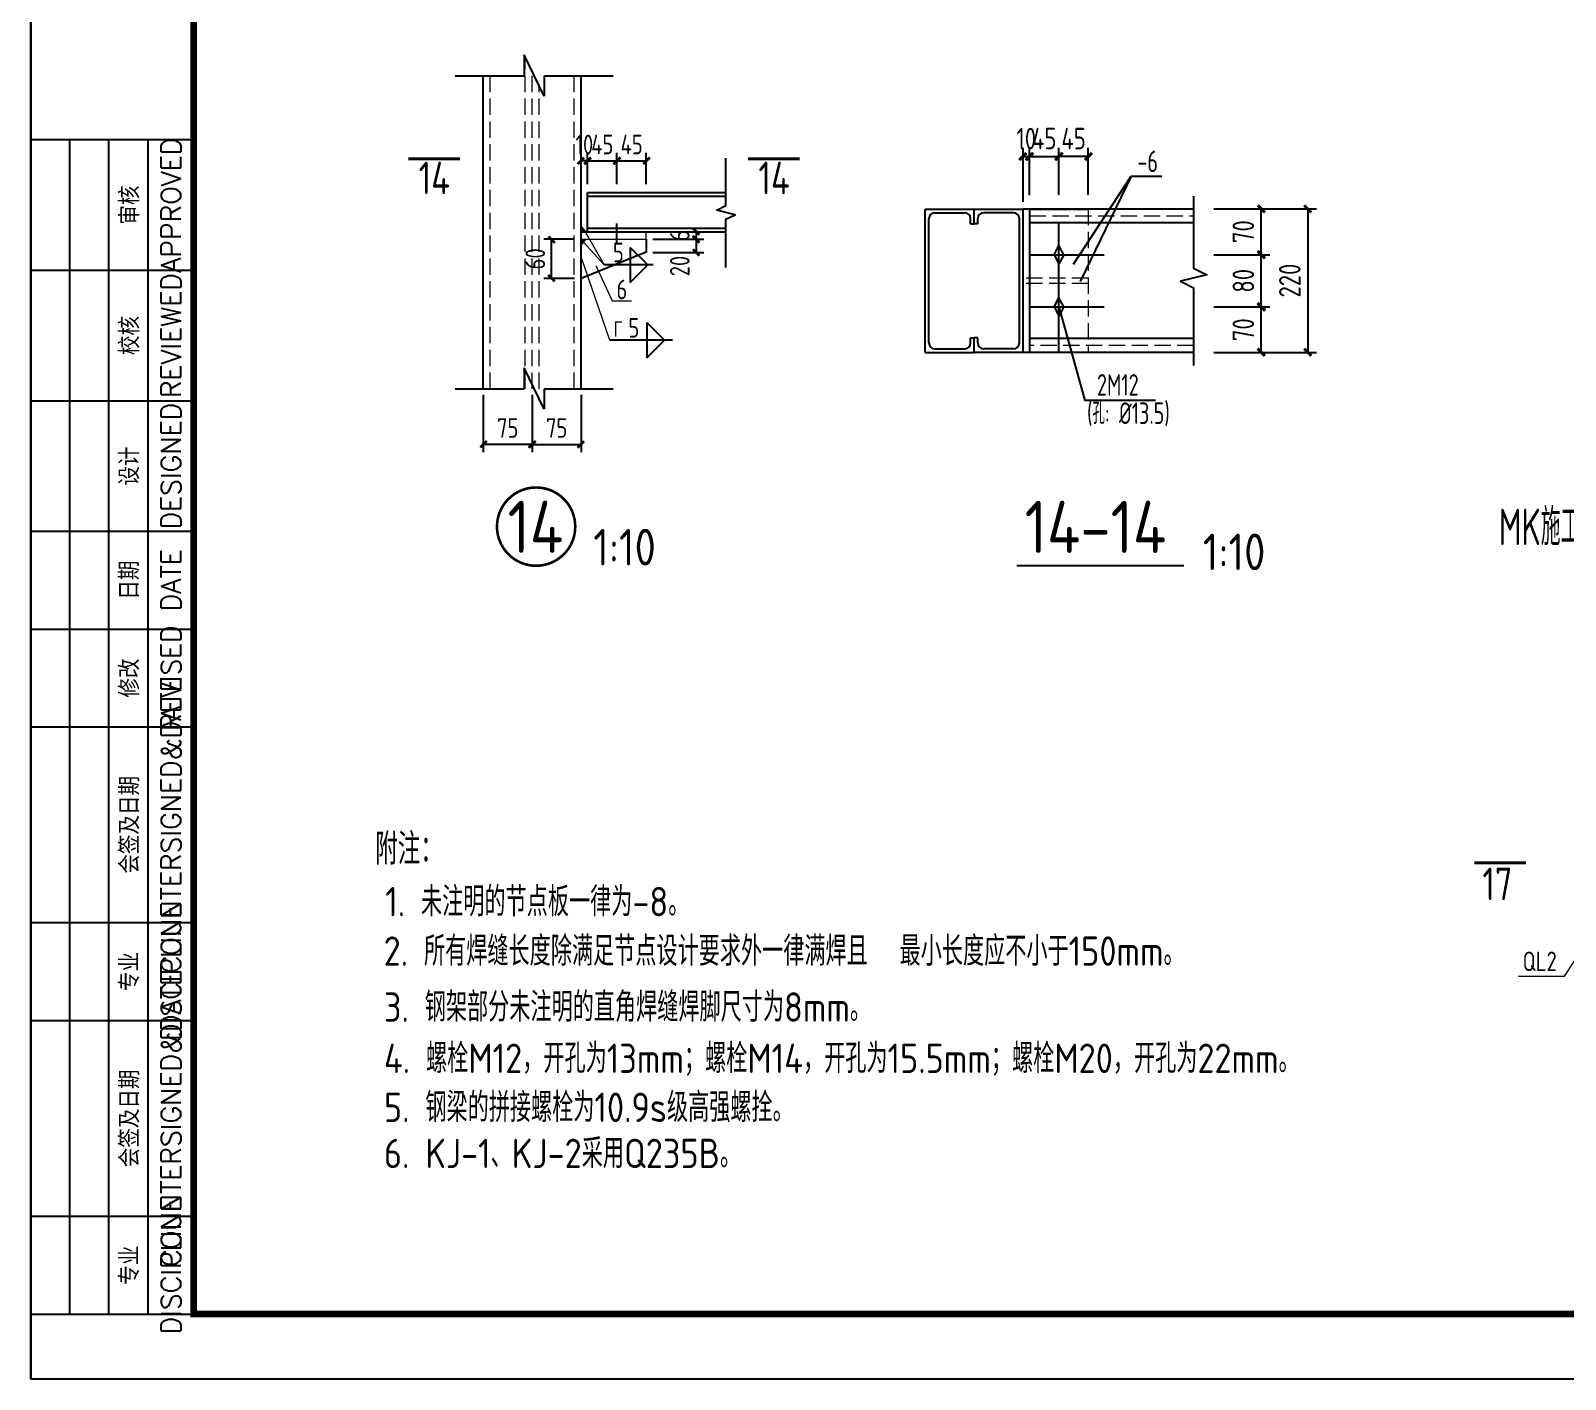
# Model space of a CAD drawing. Header units: millimetres. Extents: x 866561 to 877878, y 40199 to 44891.
# Drawn here: x 875070.3 to 875305.5, y 40208.1 to 40414.9 of the extents above; entities that cross this region are included whole.
import ezdxf
from ezdxf.enums import TextEntityAlignment as Align

# ---------------------------------------------------------------- set-up
doc = ezdxf.new("R2010")
doc.units = ezdxf.units.MM
doc.header["$LTSCALE"] = 1000
doc.header["$MEASUREMENT"] = 0
doc.linetypes.add('DASH', pattern=[0.35, 0.25, -0.1])
doc.linetypes.add('DOTE', pattern=[2.42, 2, -0.2, 0.02, -0.2])
for name, color, linetype, lineweight in [('1', 4, 'Continuous', 70), ('D3', 62, 'Continuous', 9), ('LZ', 64, 'Continuous', 9), ('数字', 3, 'Continuous', 9)]:
    doc.layers.add(name, color=color, linetype=linetype, lineweight=lineweight)
for name, color, linetype in [('AXIS', 3, 'Continuous'), ('CON', 3, 'Continuous'), ('D1', 112, 'Continuous'), ('D2', 6, 'Continuous'), ('DIM', 7, 'Continuous'), ('DOTE', 1, 'DOTE'), ('M_Thin', 7, 'Continuous'), ('PUB_DIM', 3, 'Continuous'), ('文字', 7, 'Continuous'), ('标注', 7, 'Continuous'), ('桩', 6, 'Continuous')]:
    doc.layers.add(name, color=color, linetype=linetype)
doc.styles.add('ECEC_TK', font='txt_l.shx', dxfattribs={"bigfont": 'hztxt_l.shx'})
doc.styles.add('GBHZ', font='gbenor.shx', dxfattribs={"width": 0.9, "bigfont": 'gbcbig.shx'})
doc.dimstyles.new('Y10', dxfattribs={"dimscale": 0, "dimtxt": 3, "dimasz": 0.01, "dimexe": 1.2, "dimexo": 1, "dimgap": 1, "dimtad": 1, "dimdec": 0, "dimlfac": 10, "dimzin": 0, "dimdsep": 46, "dimtxsty": 'GBHZ', "dimblk1": 'DX', "dimblk2": 'DX', "dimsah": 1, "dimcen": 0.09, "dimdle": 1, "dimadec": 0, "dimazin": 0, "dimtfac": 1, "dimtdec": 0, "dimtix": 1, "dimtmove": 2, "dimatfit": 3, "dimldrblk": 'DX', "dimfxl": 0, "dimtolj": 1, "dimtzin": 0, "dimarcsym": 0})
doc.dimstyles.new('Y10(110)', dxfattribs={"dimscale": 1.1, "dimtxt": 3, "dimasz": 0.01, "dimexe": 1.2, "dimexo": 1, "dimgap": 1, "dimtad": 1, "dimdec": 0, "dimlfac": 10, "dimzin": 0, "dimdsep": 46, "dimtxsty": 'GBHZ', "dimblk1": 'DX', "dimblk2": 'DX', "dimsah": 1, "dimcen": 0.09, "dimdle": 1, "dimadec": 0, "dimazin": 0, "dimtfac": 1, "dimtdec": 0, "dimtix": 1, "dimtmove": 2, "dimatfit": 3, "dimldrblk": 'DX', "dimfxl": 0, "dimtolj": 1, "dimtzin": 0, "dimarcsym": 0})

# ---------------------------------------------------------------- blocks, each defined once
blk = doc.blocks.new('DX')
at = {"color": 0, "linetype": 'ByBlock', "const_width": 40}
blk.add_lwpolyline([(-54, -51), (46, 49)], dxfattribs=at)
blk = doc.blocks.new('*D983')
at = {"layer": 'Defpoints', "color": 0, "linetype": 'ByBlock', "transparency": 16777216}
for p in [(875250.56, 40387.58), (875250.56, 40365.53), (875266.06, 40365.53)]:
    blk.add_point(p, dxfattribs=at)
at = {"layer": 'DIM', "color": 0, "linetype": 'ByBlock', "lineweight": -2, "transparency": 16777216}
for p, q in [((875251.66, 40387.58), (875267.38, 40387.58)), ((875266.06, 40387.57), (875266.06, 40365.55)), ((875251.66, 40365.53), (875267.38, 40365.53))]:
    blk.add_line(p, q, dxfattribs=at)
at = {"layer": 'DIM', "color": 0, "linetype": 'ByBlock', "lineweight": -2, "transparency": 16777216, "xscale": 0.011, "yscale": 0.011, "zscale": 0.011}
for p, rotation in [((875266.06, 40387.58), 90), ((875266.06, 40365.53), 270)]:
    blk.add_blockref('DX', p, dxfattribs=dict(at, rotation=rotation))
at = {"layer": 'DIM', "color": 0, "linetype": 'ByBlock', "transparency": 16777216, "insert": (875263.31, 40376.56), "char_height": 3.3, "attachment_point": 5, "rotation": 90, "style": 'GBHZ'}
blk.add_mtext('\\A1;220', dxfattribs=at)
blk = doc.blocks.new('*D984')
at = {"layer": 'Defpoints', "color": 0, "linetype": 'ByBlock', "transparency": 16777216}
for p in [(875227.91, 40395.58), (875227.91, 40388.63), (875232.41, 40388.63)]:
    blk.add_point(p, dxfattribs=at)
at = {"layer": 'DIM', "color": 0, "linetype": 'ByBlock', "lineweight": -2, "transparency": 16777216}
for p, q in [((875227.91, 40389.73), (875227.91, 40396.9)), ((875232.41, 40389.73), (875232.41, 40396.9)), ((875227.9, 40395.58), (875227.89, 40395.58)), ((875232.41, 40395.58), (875227.91, 40395.58)), ((875232.42, 40395.58), (875232.43, 40395.58))]:
    blk.add_line(p, q, dxfattribs=at)
at = {"layer": 'DIM', "color": 0, "linetype": 'ByBlock', "lineweight": -2, "transparency": 16777216, "xscale": 0.011, "yscale": 0.011, "zscale": 0.011, "rotation": 180}
blk.add_blockref('DX', (875232.41, 40395.58), dxfattribs=at)
at = {"layer": 'DIM', "color": 0, "linetype": 'ByBlock', "lineweight": -2, "transparency": 16777216, "xscale": 0.011, "yscale": 0.011, "zscale": 0.011}
blk.add_blockref('DX', (875227.91, 40395.58), dxfattribs=at)
at = {"layer": 'DIM', "color": 0, "linetype": 'ByBlock', "transparency": 16777216, "insert": (875230.16, 40398.33), "char_height": 3.3, "attachment_point": 5, "style": 'GBHZ'}
blk.add_mtext('\\A1;45', dxfattribs=at)
blk = doc.blocks.new('*D985')
at = {"layer": 'Defpoints', "color": 0, "linetype": 'ByBlock', "transparency": 16777216}
for p in [(875223.41, 40395.58), (875222.41, 40387.53), (875223.41, 40388.58)]:
    blk.add_point(p, dxfattribs=at)
at = {"layer": 'DIM', "color": 0, "linetype": 'ByBlock', "lineweight": -2, "transparency": 16777216}
for p, q in [((875222.41, 40388.63), (875222.41, 40396.9)), ((875223.41, 40389.68), (875223.41, 40396.9)), ((875222.4, 40395.58), (875222.39, 40395.58)), ((875222.41, 40395.58), (875223.41, 40395.58)), ((875223.42, 40395.58), (875223.43, 40395.58))]:
    blk.add_line(p, q, dxfattribs=at)
at = {"layer": 'DIM', "color": 0, "linetype": 'ByBlock', "lineweight": -2, "transparency": 16777216, "xscale": 0.011, "yscale": 0.011, "zscale": 0.011, "rotation": 180}
blk.add_blockref('DX', (875223.41, 40395.58), dxfattribs=at)
at = {"layer": 'DIM', "color": 0, "linetype": 'ByBlock', "lineweight": -2, "transparency": 16777216, "xscale": 0.011, "yscale": 0.011, "zscale": 0.011}
blk.add_blockref('DX', (875222.41, 40395.58), dxfattribs=at)
at = {"layer": 'DIM', "color": 0, "linetype": 'ByBlock', "transparency": 16777216, "insert": (875222.91, 40398.33), "char_height": 3.3, "attachment_point": 5, "style": 'GBHZ'}
blk.add_mtext('\\A1;10', dxfattribs=at)
blk = doc.blocks.new('*D986')
at = {"layer": 'Defpoints', "color": 0, "linetype": 'ByBlock', "transparency": 16777216}
for p in [(875227.91, 40395.59), (875223.41, 40388.58), (875227.91, 40388.64)]:
    blk.add_point(p, dxfattribs=at)
at = {"layer": 'DIM', "color": 0, "linetype": 'ByBlock', "lineweight": -2, "transparency": 16777216}
for p, q in [((875223.41, 40389.68), (875223.41, 40396.91)), ((875227.91, 40389.74), (875227.91, 40396.91)), ((875223.4, 40395.59), (875223.39, 40395.59)), ((875223.41, 40395.59), (875227.91, 40395.59)), ((875227.92, 40395.59), (875227.93, 40395.59))]:
    blk.add_line(p, q, dxfattribs=at)
at = {"layer": 'DIM', "color": 0, "linetype": 'ByBlock', "lineweight": -2, "transparency": 16777216, "xscale": 0.011, "yscale": 0.011, "zscale": 0.011}
blk.add_blockref('DX', (875223.41, 40395.59), dxfattribs=at)
at = {"layer": 'DIM', "color": 0, "linetype": 'ByBlock', "lineweight": -2, "transparency": 16777216, "xscale": 0.011, "yscale": 0.011, "zscale": 0.011, "rotation": 180}
blk.add_blockref('DX', (875227.91, 40395.59), dxfattribs=at)
at = {"layer": 'DIM', "color": 0, "linetype": 'ByBlock', "transparency": 16777216, "insert": (875225.66, 40398.34), "char_height": 3.3, "attachment_point": 5, "style": 'GBHZ'}
blk.add_mtext('\\A1;45', dxfattribs=at)
blk = doc.blocks.new('*D987')
at = {"layer": 'Defpoints', "color": 0, "linetype": 'ByBlock', "transparency": 16777216}
for p in [(875250.56, 40372.53), (875258.94, 40372.53), (875250.56, 40365.53)]:
    blk.add_point(p, dxfattribs=at)
at = {"layer": 'DIM', "color": 0, "linetype": 'ByBlock', "lineweight": -2, "transparency": 16777216}
for p, q in [((875251.66, 40372.53), (875260.26, 40372.53)), ((875258.94, 40365.55), (875258.94, 40372.52)), ((875251.66, 40365.53), (875260.26, 40365.53))]:
    blk.add_line(p, q, dxfattribs=at)
at = {"layer": 'DIM', "color": 0, "linetype": 'ByBlock', "lineweight": -2, "transparency": 16777216, "xscale": 0.011, "yscale": 0.011, "zscale": 0.011}
for p, rotation in [((875258.94, 40372.53), 90), ((875258.94, 40365.53), 270)]:
    blk.add_blockref('DX', p, dxfattribs=dict(at, rotation=rotation))
at = {"layer": 'DIM', "color": 0, "linetype": 'ByBlock', "transparency": 16777216, "insert": (875256.19, 40369.03), "char_height": 3.3, "attachment_point": 5, "rotation": 90, "style": 'GBHZ'}
blk.add_mtext('\\A1;70', dxfattribs=at)
blk = doc.blocks.new('*D988')
at = {"layer": 'Defpoints', "color": 0, "linetype": 'ByBlock', "transparency": 16777216}
for p in [(875250.56, 40380.53), (875258.94, 40380.53), (875250.56, 40372.53)]:
    blk.add_point(p, dxfattribs=at)
at = {"layer": 'DIM', "color": 0, "linetype": 'ByBlock', "lineweight": -2, "transparency": 16777216}
for p, q in [((875251.66, 40380.53), (875260.26, 40380.53)), ((875258.94, 40372.54), (875258.94, 40380.52)), ((875251.66, 40372.53), (875260.26, 40372.53))]:
    blk.add_line(p, q, dxfattribs=at)
at = {"layer": 'DIM', "color": 0, "linetype": 'ByBlock', "lineweight": -2, "transparency": 16777216, "xscale": 0.011, "yscale": 0.011, "zscale": 0.011}
for p, rotation in [((875258.94, 40380.53), 90), ((875258.94, 40372.53), 270)]:
    blk.add_blockref('DX', p, dxfattribs=dict(at, rotation=rotation))
at = {"layer": 'DIM', "color": 0, "linetype": 'ByBlock', "transparency": 16777216, "insert": (875256.19, 40376.53), "char_height": 3.3, "attachment_point": 5, "rotation": 90, "style": 'GBHZ'}
blk.add_mtext('\\A1;80', dxfattribs=at)
blk = doc.blocks.new('*D989')
at = {"layer": 'Defpoints', "color": 0, "linetype": 'ByBlock', "transparency": 16777216}
for p in [(875250.56, 40387.58), (875258.94, 40387.58), (875250.56, 40380.53)]:
    blk.add_point(p, dxfattribs=at)
at = {"layer": 'DIM', "color": 0, "linetype": 'ByBlock', "lineweight": -2, "transparency": 16777216}
for p, q in [((875251.66, 40387.58), (875260.26, 40387.58)), ((875258.94, 40380.55), (875258.94, 40387.57)), ((875251.66, 40380.53), (875260.26, 40380.53))]:
    blk.add_line(p, q, dxfattribs=at)
at = {"layer": 'DIM', "color": 0, "linetype": 'ByBlock', "lineweight": -2, "transparency": 16777216, "xscale": 0.011, "yscale": 0.011, "zscale": 0.011}
for p, rotation in [((875258.94, 40387.58), 90), ((875258.94, 40380.53), 270)]:
    blk.add_blockref('DX', p, dxfattribs=dict(at, rotation=rotation))
at = {"layer": 'DIM', "color": 0, "linetype": 'ByBlock', "transparency": 16777216, "insert": (875256.19, 40384.06), "char_height": 3.3, "attachment_point": 5, "rotation": 90, "style": 'GBHZ'}
blk.add_mtext('\\A1;70', dxfattribs=at)
blk = doc.blocks.new('*D990')
at = {"layer": 'Defpoints', "color": 0, "linetype": 'ByBlock', "transparency": 16777216}
for p in [(875160.15, 40394.92), (875155.65, 40390.35), (875160.15, 40390.35)]:
    blk.add_point(p, dxfattribs=at)
at = {"layer": 'DIM', "color": 0, "linetype": 'ByBlock', "lineweight": -2, "transparency": 16777216}
for p, q in [((875155.64, 40394.92), (875155.63, 40394.92)), ((875155.65, 40391.35), (875155.65, 40396.12)), ((875155.65, 40394.92), (875160.15, 40394.92)), ((875160.15, 40391.35), (875160.15, 40396.12)), ((875160.16, 40394.92), (875160.17, 40394.92))]:
    blk.add_line(p, q, dxfattribs=at)
at = {"layer": 'DIM', "color": 0, "linetype": 'ByBlock', "lineweight": -2, "transparency": 16777216, "xscale": 0.01, "yscale": 0.01, "zscale": 0.01}
blk.add_blockref('DX', (875155.65, 40394.92), dxfattribs=at)
at = {"layer": 'DIM', "color": 0, "linetype": 'ByBlock', "lineweight": -2, "transparency": 16777216, "xscale": 0.01, "yscale": 0.01, "zscale": 0.01, "rotation": 180}
blk.add_blockref('DX', (875160.15, 40394.92), dxfattribs=at)
at = {"layer": 'DIM', "color": 0, "linetype": 'ByBlock', "transparency": 16777216, "insert": (875157.9, 40397.42), "char_height": 3, "attachment_point": 5, "style": 'GBHZ'}
blk.add_mtext('\\A1;45', dxfattribs=at)
blk = doc.blocks.new('*D991')
at = {"layer": 'Defpoints', "color": 0, "linetype": 'ByBlock', "transparency": 16777216}
for p in [(875164.65, 40394.92), (875160.15, 40390.35), (875164.65, 40390.35)]:
    blk.add_point(p, dxfattribs=at)
at = {"layer": 'DIM', "color": 0, "linetype": 'ByBlock', "lineweight": -2, "transparency": 16777216}
for p, q in [((875160.14, 40394.92), (875160.13, 40394.92)), ((875160.15, 40391.35), (875160.15, 40396.12)), ((875160.15, 40394.92), (875164.65, 40394.92)), ((875164.65, 40391.35), (875164.65, 40396.12)), ((875164.66, 40394.92), (875164.67, 40394.92))]:
    blk.add_line(p, q, dxfattribs=at)
at = {"layer": 'DIM', "color": 0, "linetype": 'ByBlock', "lineweight": -2, "transparency": 16777216, "xscale": 0.01, "yscale": 0.01, "zscale": 0.01}
blk.add_blockref('DX', (875160.15, 40394.92), dxfattribs=at)
at = {"layer": 'DIM', "color": 0, "linetype": 'ByBlock', "lineweight": -2, "transparency": 16777216, "xscale": 0.01, "yscale": 0.01, "zscale": 0.01, "rotation": 180}
blk.add_blockref('DX', (875164.65, 40394.92), dxfattribs=at)
at = {"layer": 'DIM', "color": 0, "linetype": 'ByBlock', "transparency": 16777216, "insert": (875162.4, 40397.42), "char_height": 3, "attachment_point": 5, "style": 'GBHZ'}
blk.add_mtext('\\A1;45', dxfattribs=at)
blk = doc.blocks.new('*D992')
at = {"layer": 'Defpoints', "color": 0, "linetype": 'ByBlock', "transparency": 16777216}
for p in [(875154.65, 40394.92), (875154.65, 40390.35), (875155.65, 40390.35)]:
    blk.add_point(p, dxfattribs=at)
at = {"layer": 'DIM', "color": 0, "linetype": 'ByBlock', "lineweight": -2, "transparency": 16777216}
for p, q in [((875154.64, 40394.92), (875154.63, 40394.92)), ((875154.65, 40391.35), (875154.65, 40396.12)), ((875155.65, 40394.92), (875154.65, 40394.92)), ((875155.65, 40391.35), (875155.65, 40396.12)), ((875155.66, 40394.92), (875155.67, 40394.92))]:
    blk.add_line(p, q, dxfattribs=at)
at = {"layer": 'DIM', "color": 0, "linetype": 'ByBlock', "lineweight": -2, "transparency": 16777216, "xscale": 0.01, "yscale": 0.01, "zscale": 0.01}
blk.add_blockref('DX', (875154.65, 40394.92), dxfattribs=at)
at = {"layer": 'DIM', "color": 0, "linetype": 'ByBlock', "lineweight": -2, "transparency": 16777216, "xscale": 0.01, "yscale": 0.01, "zscale": 0.01, "rotation": 180}
blk.add_blockref('DX', (875155.65, 40394.92), dxfattribs=at)
at = {"layer": 'DIM', "color": 0, "linetype": 'ByBlock', "transparency": 16777216, "insert": (875155.15, 40397.42), "char_height": 3, "attachment_point": 5, "style": 'GBHZ'}
blk.add_mtext('\\A1;10', dxfattribs=at)
blk = doc.blocks.new('*D993')
at = {"layer": 'Defpoints', "color": 0, "linetype": 'ByBlock', "transparency": 16777216}
for p in [(875164.65, 40384.05), (875164.65, 40382.89), (875172.28, 40382.89)]:
    blk.add_point(p, dxfattribs=at)
at = {"layer": 'DIM', "color": 0, "linetype": 'ByBlock', "lineweight": -2, "transparency": 16777216}
for p, q in [((875165.65, 40384.05), (875173.48, 40384.05)), ((875165.65, 40382.89), (875173.48, 40382.89)), ((875172.28, 40384.06), (875172.28, 40384.07)), ((875172.28, 40384.05), (875172.28, 40382.89)), ((875172.28, 40382.88), (875172.28, 40382.87))]:
    blk.add_line(p, q, dxfattribs=at)
at = {"layer": 'DIM', "color": 0, "linetype": 'ByBlock', "lineweight": -2, "transparency": 16777216, "xscale": 0.01, "yscale": 0.01, "zscale": 0.01}
for p, rotation in [((875172.28, 40384.05), 270), ((875172.28, 40382.89), 90)]:
    blk.add_blockref('DX', p, dxfattribs=dict(at, rotation=rotation))
at = {"layer": 'DIM', "color": 0, "linetype": 'ByBlock', "transparency": 16777216, "insert": (875169.78, 40383.47), "char_height": 3, "attachment_point": 5, "rotation": 90, "style": 'GBHZ'}
blk.add_mtext('\\A1;6', dxfattribs=at)
blk = doc.blocks.new('*D994')
at = {"layer": 'Defpoints', "color": 0, "linetype": 'ByBlock', "transparency": 16777216}
for p in [(875164.65, 40382.89), (875164.65, 40380.89), (875172.28, 40380.89)]:
    blk.add_point(p, dxfattribs=at)
at = {"layer": 'DIM', "color": 0, "linetype": 'ByBlock', "lineweight": -2, "transparency": 16777216}
for p, q in [((875165.65, 40382.89), (875173.48, 40382.89)), ((875172.28, 40382.9), (875172.28, 40382.91)), ((875172.28, 40382.89), (875172.28, 40380.89)), ((875165.65, 40380.89), (875173.48, 40380.89)), ((875172.28, 40380.88), (875172.28, 40380.87))]:
    blk.add_line(p, q, dxfattribs=at)
at = {"layer": 'DIM', "color": 0, "linetype": 'ByBlock', "lineweight": -2, "transparency": 16777216, "xscale": 0.01, "yscale": 0.01, "zscale": 0.01}
for p, rotation in [((875172.28, 40382.89), 270), ((875172.28, 40380.89), 90)]:
    blk.add_blockref('DX', p, dxfattribs=dict(at, rotation=rotation))
at = {"layer": 'DIM', "color": 0, "linetype": 'ByBlock', "transparency": 16777216, "insert": (875169.78, 40378.79), "char_height": 3, "attachment_point": 5, "rotation": 90, "style": 'GBHZ'}
blk.add_mtext('\\A1;20', dxfattribs=at)
blk = doc.blocks.new('*D995')
at = {"layer": 'Defpoints', "color": 0, "linetype": 'ByBlock', "transparency": 16777216}
for p in [(875150.13, 40382.89), (875154.65, 40382.89), (875154.65, 40376.89)]:
    blk.add_point(p, dxfattribs=at)
at = {"layer": 'DIM', "color": 0, "linetype": 'ByBlock', "lineweight": -2, "transparency": 16777216}
for p, q in [((875153.65, 40382.89), (875148.93, 40382.89)), ((875150.13, 40376.9), (875150.13, 40382.88)), ((875153.65, 40376.89), (875148.93, 40376.89))]:
    blk.add_line(p, q, dxfattribs=at)
at = {"layer": 'DIM', "color": 0, "linetype": 'ByBlock', "lineweight": -2, "transparency": 16777216, "xscale": 0.01, "yscale": 0.01, "zscale": 0.01}
for p, rotation in [((875150.13, 40382.89), 90), ((875150.13, 40376.89), 270)]:
    blk.add_blockref('DX', p, dxfattribs=dict(at, rotation=rotation))
at = {"layer": 'DIM', "color": 0, "linetype": 'ByBlock', "transparency": 16777216, "insert": (875147.63, 40379.89), "char_height": 3, "attachment_point": 5, "rotation": 90, "style": 'GBHZ'}
blk.add_mtext('\\A1;60', dxfattribs=at)
blk = doc.blocks.new('*D1005')
at = {"layer": 'Defpoints', "color": 0, "linetype": 'ByBlock', "transparency": 16777216}
for p in [(875147.15, 40360.06, -5), (875154.65, 40360.06, -5), (875154.65, 40351.46)]:
    blk.add_point(p, dxfattribs=at)
at = {"layer": 'DIM', "color": 0, "linetype": 'ByBlock', "lineweight": -2, "transparency": 16777216}
for p, q in [((875147.15, 40359.06), (875147.15, 40350.26)), ((875154.65, 40359.06), (875154.65, 40350.26)), ((875147.16, 40351.46), (875154.64, 40351.46))]:
    blk.add_line(p, q, dxfattribs=at)
at = {"layer": 'DIM', "color": 0, "linetype": 'ByBlock', "lineweight": -2, "transparency": 16777216, "xscale": 0.01, "yscale": 0.01, "zscale": 0.01, "rotation": 180}
blk.add_blockref('DX', (875147.15, 40351.46), dxfattribs=at)
at = {"layer": 'DIM', "color": 0, "linetype": 'ByBlock', "lineweight": -2, "transparency": 16777216, "xscale": 0.01, "yscale": 0.01, "zscale": 0.01}
blk.add_blockref('DX', (875154.65, 40351.46), dxfattribs=at)
at = {"layer": 'DIM', "color": 0, "linetype": 'ByBlock', "transparency": 16777216, "insert": (875150.9, 40353.96), "char_height": 3, "attachment_point": 5, "style": 'GBHZ'}
blk.add_mtext('\\A1;75', dxfattribs=at)
blk = doc.blocks.new('*D1006')
at = {"layer": 'Defpoints', "color": 0, "linetype": 'ByBlock', "transparency": 16777216}
for p in [(875139.65, 40360.06, -5), (875147.15, 40360.06, -5), (875139.65, 40351.46)]:
    blk.add_point(p, dxfattribs=at)
at = {"layer": 'DIM', "color": 0, "linetype": 'ByBlock', "lineweight": -2, "transparency": 16777216}
for p, q in [((875139.65, 40359.06), (875139.65, 40350.26)), ((875147.15, 40359.06), (875147.15, 40350.26)), ((875147.14, 40351.46), (875139.66, 40351.46))]:
    blk.add_line(p, q, dxfattribs=at)
at = {"layer": 'DIM', "color": 0, "linetype": 'ByBlock', "lineweight": -2, "transparency": 16777216, "xscale": 0.01, "yscale": 0.01, "zscale": 0.01, "rotation": 180}
blk.add_blockref('DX', (875139.65, 40351.46), dxfattribs=at)
at = {"layer": 'DIM', "color": 0, "linetype": 'ByBlock', "lineweight": -2, "transparency": 16777216, "xscale": 0.01, "yscale": 0.01, "zscale": 0.01}
blk.add_blockref('DX', (875147.15, 40351.46), dxfattribs=at)
at = {"layer": 'DIM', "color": 0, "linetype": 'ByBlock', "transparency": 16777216, "insert": (875143.4, 40353.96), "char_height": 3, "attachment_point": 5, "style": 'GBHZ'}
blk.add_mtext('\\A1;75', dxfattribs=at)

msp = doc.modelspace()

# ---------------------------------------------------------------- linework, layer by layer
for p, q in [((875070.262, 40208.139), (875070.262, 40802.139)), ((875070.262, 40802.139), (875070.262, 40208.139)), ((875076.262, 40218.139), (875076.262, 40398.139)), ((875082.262, 40218.139), (875082.262, 40398.139)), ((875088.262, 40218.139), (875088.262, 40398.139)), ((875070.262, 40378.139), (875095.262, 40378.139)), ((875070.262, 40358.139), (875095.262, 40358.139)), ((875070.262, 40338.139), (875095.262, 40338.139)), ((875070.262, 40323.139), (875095.262, 40323.139)), ((875070.262, 40308.139), (875095.262, 40308.139)), ((875070.262, 40278.139), (875095.262, 40278.139)), ((875070.262, 40263.139), (875095.262, 40263.139)), ((875070.262, 40233.139), (875095.262, 40233.139)), ((875911.262, 40208.139), (875070.262, 40208.139))]:
    msp.add_line(p, q)
at = {"color": 0, "const_width": 1}
msp.add_lwpolyline([(875901.262, 40218.139), (875095.262, 40218.139), (875095.262, 40792.139), (875901.262, 40792.139)], close=True, dxfattribs=at)
msp.add_lwpolyline([(875070.262, 40398.139), (875070.262, 40218.139), (875095.262, 40218.139), (875095.262, 40398.139)], close=True)
at = {"linetype": 'ByBlock', "ltscale": 0.5, "const_width": 0.4}
msp.add_lwpolyline([(875141.754, 40338.847, 1), (875153.754, 40338.847, 1)], format="xyb", close=True, dxfattribs=at)
at = {"layer": '1', "const_width": 0.48}
for points in [[(875128.155, 40395.213), (875136.077, 40395.213)], [(875180.251, 40395.213), (875188.173, 40395.213)], [(875299.507, 40287.318), (875291.585, 40287.318)]]:
    msp.add_lwpolyline(points, dxfattribs=at)
at = {"layer": 'D1', "color": 251}
for p, q in [((875148.984, 40404.844, 5), (875145.907, 40411.165, 5)), ((875145.907, 40411.165, 5), (875145.907, 40407.929, 5)), ((875135.321, 40407.929, 5), (875145.907, 40407.929, 5)), ((875148.984, 40407.929, 5), (875159.59, 40407.929, 5)), ((875148.984, 40407.929, 5), (875148.984, 40404.844, 5)), ((875162.198, 40381.656, 5), (875162.198, 40376.247, 5)), ((875162.198, 40381.656, 5), (875164.902, 40378.952, 5)), ((875165.713, 40378.952, 5), (875158.167, 40378.952, 5)), ((875162.198, 40376.247, 5), (875164.902, 40378.952, 5)), ((875227.91, 40372.531), (875231.895, 40358.16)), ((875164.712, 40370.127, 5), (875167.417, 40367.423, 5)), ((875164.712, 40370.127, 5), (875164.712, 40364.718, 5)), ((875168.684, 40367.423, 5), (875159.032, 40367.423, 5)), ((875164.712, 40364.718, 5), (875167.417, 40367.423, 5)), ((875148.984, 40356.873, 5), (875145.907, 40363.194, 5)), ((875145.907, 40363.194, 5), (875145.907, 40359.959, 5)), ((875135.321, 40359.959, 5), (875145.907, 40359.959, 5)), ((875148.984, 40359.959, 5), (875159.59, 40359.959, 5)), ((875148.984, 40359.959, 5), (875148.984, 40356.873, 5)), ((875242.718, 40358.16), (875231.895, 40358.16))]:
    msp.add_line(p, q, dxfattribs=at)
at = {"layer": 'D2'}
for p, q in [((875139.652, 40359.959, 5), (875139.652, 40407.929, 5)), ((875154.649, 40359.959, 5), (875154.649, 40407.929, 5)), ((875155.646, 40384.047, 5), (875155.646, 40390.045, 5)), ((875155.646, 40390.045, 5), (875176.848, 40390.045, 5)), ((875155.646, 40389.482, 5), (875176.848, 40389.482, 5)), ((875207.413, 40387.534), (875214.912, 40387.534)), ((875207.413, 40365.531), (875207.413, 40387.534)), ((875208.878, 40386.965), (875213.447, 40386.965)), ((875214.912, 40387.534), (875222.41, 40387.534)), ((875214.912, 40385.274), (875214.912, 40387.534)), ((875214.912, 40385.274), (875214.912, 40387.534)), ((875220.945, 40386.965), (875216.377, 40386.965)), ((875222.41, 40365.531), (875222.41, 40387.534)), ((875223.41, 40387.534), (875232.41, 40387.534)), ((875248.564, 40387.534), (875223.41, 40387.534)), ((875223.41, 40387.534), (875223.41, 40365.534)), ((875155.646, 40384.61, 5), (875176.848, 40384.61, 5)), ((875160.149, 40382.219, 5), (875160.149, 40385.287, 5)), ((875207.977, 40366.996), (875207.977, 40386.063)), ((875214.348, 40385.274), (875214.348, 40386.063)), ((875214.348, 40385.274), (875214.912, 40385.274)), ((875215.475, 40385.274), (875214.912, 40385.274)), ((875215.475, 40385.274), (875215.475, 40386.063)), ((875221.846, 40366.996), (875221.846, 40386.063)), ((875248.564, 40385.393), (875223.41, 40385.393)), ((875154.649, 40384.047, 5), (875176.848, 40384.047, 5)), ((875208.878, 40366.095), (875213.447, 40366.095)), ((875214.348, 40366.996), (875214.348, 40367.785)), ((875214.348, 40367.785), (875214.912, 40367.785)), ((875215.475, 40367.785), (875214.912, 40367.785)), ((875214.912, 40365.531), (875214.912, 40367.785)), ((875214.912, 40365.531), (875214.912, 40367.785)), ((875215.475, 40366.996), (875215.475, 40367.785)), ((875220.945, 40366.095), (875216.377, 40366.095)), ((875248.564, 40367.675), (875223.41, 40367.675)), ((875207.413, 40365.531), (875214.912, 40365.531)), ((875222.41, 40365.531), (875214.912, 40365.531)), ((875248.564, 40365.534), (875223.41, 40365.534))]:
    msp.add_line(p, q, dxfattribs=at)
for centre, start, end in [((875208.878, 40386.063), 90, 180), ((875213.447, 40386.063), 0, 90), ((875216.377, 40386.063), 90, 180), ((875220.945, 40386.063), 0, 90), ((875208.878, 40366.996), 180, 270), ((875213.447, 40366.996), 270, 0), ((875216.377, 40366.996), 180, 270), ((875220.945, 40366.996), 270, 0)]:
    msp.add_arc(centre, 0.902, start, end, dxfattribs=at)
at = {"layer": 'D3'}
for p, q in [((875154.649, 40384.911, 5), (875155.421, 40384.047, 5)), ((875154.649, 40382.895, 5), (875164.649, 40382.895, 5)), ((875154.649, 40381.993, 5), (875155.421, 40382.895, 5)), ((875164.649, 40382.895, 5), (875164.649, 40384.047, 5))]:
    msp.add_line(p, q, dxfattribs=at)
at = {"layer": 'D3', "color": 251}
for p, q in [((875155.035, 40384.498, 5), (875158.167, 40378.952, 5)), ((875155.035, 40382.444, 5), (875158.167, 40378.952, 5)), ((875159.032, 40367.423, 5), (875154.649, 40380.182, 5)), ((875305.434, 40269.92), (875308.819, 40275.061)), ((875298.391, 40269.92), (875305.434, 40269.92))]:
    msp.add_line(p, q, dxfattribs=at)
at = {"layer": 'D3'}
for points in [[(875154.649, 40384.911, 5), (875154.649, 40384.047, 5), (875155.421, 40384.047, 5), (875154.649, 40384.047, 5)], [(875154.649, 40381.993, 5), (875154.649, 40382.895, 5), (875155.421, 40382.895, 5), (875154.649, 40382.895, 5)]]:
    msp.add_solid(points, dxfattribs=at)
at = {"layer": 'DOTE', "linetype": 'DOTE', "ltscale": 0.01}
for p, q in [((875227.91, 40365.534), (875227.91, 40386.464)), ((875223.41, 40380.534), (875234.861, 40380.534)), ((875223.41, 40372.531), (875234.861, 40372.531))]:
    msp.add_line(p, q, dxfattribs=at)
at = {"layer": 'LZ', "linetype": 'DASH', "ltscale": 0.01}
for p, q in [((875146.08, 40359.959, 5), (875146.08, 40410.809, 5)), ((875147.151, 40359.959, 5), (875147.151, 40408.61, 5)), ((875140.723, 40359.959, 5), (875140.723, 40407.929, 5)), ((875148.221, 40359.959, 5), (875148.221, 40406.411, 5)), ((875153.579, 40359.959, 5), (875153.579, 40407.929, 5))]:
    msp.add_line(p, q, dxfattribs=at)
at = {"layer": 'LZ', "color": 251, "linetype": 'DASH', "ltscale": 0.01}
for p, q in [((875232.41, 40387.534), (875232.41, 40365.534)), ((875223.41, 40386.464), (875248.564, 40386.464)), ((875232.41, 40376.934), (875222.41, 40376.934)), ((875232.41, 40376.134), (875222.41, 40376.134)), ((875248.564, 40366.605), (875223.41, 40366.605))]:
    msp.add_line(p, q, dxfattribs=at)
at = {"layer": 'M_Thin', "color": 7, "elevation": 5}
msp.add_lwpolyline([(875176.848, 40378.582), (875176.848, 40385.953), (875178.248, 40386.653), (875175.448, 40387.353), (875176.848, 40388.053), (875176.848, 40395.35)], dxfattribs=at)
at = {"layer": 'M_Thin', "color": 7}
msp.add_lwpolyline([(875248.564, 40389.488), (875248.564, 40378.459), (875250.564, 40377.459), (875246.564, 40376.459), (875248.564, 40375.459), (875248.564, 40363.534)], dxfattribs=at)
at = {"layer": '数字'}
for p, q in [((875156.891, 40378.894, 5), (875159.394, 40373.444, 5)), ((875159.394, 40373.444, 5), (875162.402, 40373.444, 5)), ((875159.939, 40370.229, 5), (875159.939, 40367.987, 5)), ((875159.939, 40370.229, 5), (875160.919, 40370.229, 5))]:
    msp.add_line(p, q, dxfattribs=at)
at = {"layer": '文字', "color": 6, "const_width": 0.32}
msp.add_lwpolyline([(875221.415, 40332.847), (875247.097, 40332.847)], dxfattribs=at)
at = {"layer": '标注'}
for p, q in [((875230.162, 40379.078), (875238.965, 40392.567)), ((875238.965, 40392.567), (875231.182, 40376.419)), ((875238.965, 40392.567), (875243.705, 40392.567)), ((875223.41, 40387.534), (875222.41, 40387.534)), ((875164.649, 40382.895, 5), (875164.649, 40380.895, 5)), ((875164.649, 40380.895, 5), (875154.649, 40376.895, 5)), ((875223.41, 40365.534), (875222.41, 40365.534))]:
    msp.add_line(p, q, dxfattribs=at)
at = {"layer": '桩'}
for p, q in [((875227.161, 40380.534), (875227.91, 40381.916)), ((875227.161, 40380.534), (875227.91, 40379.153)), ((875228.659, 40380.534), (875227.91, 40381.916)), ((875228.659, 40380.534), (875227.91, 40379.153)), ((875227.161, 40372.531), (875227.91, 40373.913)), ((875228.659, 40372.531), (875227.91, 40373.913)), ((875227.161, 40372.531), (875227.91, 40371.15)), ((875228.659, 40372.531), (875227.91, 40371.15))]:
    msp.add_line(p, q, dxfattribs=at)

# ---------------------------------------------------------------- texts
at = {"style": 'ECEC_TK'}
for s, p in [('APPROVED', (875091.762, 40388.139)), ('审核', (875085.262, 40388.139)), ('REVIEWED', (875091.762, 40368.139)), ('校核', (875085.262, 40368.139)), ('DESIGNED', (875091.762, 40348.139)), ('设计', (875085.262, 40348.139)), ('日期', (875085.262, 40330.639)), ('DATE', (875091.762, 40330.639)), ('REVISED', (875091.762, 40315.639)), ('修改', (875085.262, 40315.639)), ('COUNTERSIGNED&DATE', (875091.762, 40293.139)), ('会签及日期', (875085.262, 40293.139)), ('DISCIPLINE', (875091.762, 40270.639)), ('专业', (875085.262, 40270.639)), ('COUNTERSIGNED&DATE', (875091.762, 40248.139)), ('会签及日期', (875085.262, 40248.139)), ('DISCIPLINE', (875091.762, 40225.639)), ('专业', (875085.262, 40225.639))]:
    msp.add_text(s, height=3, rotation=90, dxfattribs=at).set_placement(p, align=Align.MIDDLE)
at = {"style": 'GBHZ'}
for s, height, p in [('附注：', 4.8, (875123.087, 40287.034)), ('1. 未注明的节点板一律为-8。', 4.5, (875124.619, 40279.112))]:
    msp.add_text(s, height=height, dxfattribs=at).set_placement(p)
at = {"layer": 'AXIS', "style": 'GBHZ', "width": 0.8}
for s, p in [('-6', (875239.937, 40393.191)), ('2M12', (875233.746, 40358.926)), ('(孔: %%C13.5)', (875232.215, 40354.583))]:
    msp.add_text(s, height=3.3, dxfattribs=at).set_placement(p)
at = {"layer": 'CON', "color": 7, "ltscale": 0.5, "style": 'GBHZ'}
for s, p in [('2. 所有焊缝长度除满足节点设计要求外一律满焊且  最小长度应不小于150mm。', (875124.373, 40271.528)), ('3. 钢架部分未注明的直角焊缝焊脚尺寸为8mm。', (875124.417, 40262.949)), ('4. 螺栓M12，开孔为13mm；螺栓M14，开孔为15.5mm；螺栓M20，开孔为22mm。', (875124.417, 40255.092)), ('5. 钢梁的拼接螺栓为10.9s级高强螺拴。', (875124.417, 40247.577)), ('6. KJ-1、KJ-2采用Q235B。', (875124.417, 40240.516))]:
    msp.add_text(s, height=4.5, dxfattribs=at).set_placement(p)
at = {"layer": 'PUB_DIM', "style": 'GBHZ', "width": 0.9}
for s, p in [('14', (875129.744, 40389.793)), ('14', (875181.84, 40389.793)), ('17', (875292.846, 40281.591))]:
    msp.add_text(s, height=5, dxfattribs=at).set_placement(p)
at = {"layer": '数字', "style": 'GBHZ', "width": 0.9}
for s, p in [('5', (875159.526, 40379.376, 5)), ('6', (875160.072, 40373.699, 5)), ('5', (875161.9, 40367.818, 5)), ('QL2', (875298.997, 40270.709))]:
    msp.add_text(s, height=3, dxfattribs=at).set_placement(p)
at = {"layer": '文字', "color": 6, "style": 'GBHZ'}
for s, height, p in [('14', 8, (875143.387, 40334.814)), ('14-14', 8, (875222.667, 40334.798)), ('1:10', 5.6, (875156.521, 40332.895, -0.009)), ('1:10', 5.6, (875249.976, 40332.177))]:
    msp.add_text(s, height=height, dxfattribs=at).set_placement(p)
at = {"layer": '文字', "color": 6, "style": 'GBHZ', "width": 0.75}
msp.add_text('MK施工完毕后采用50mm厚C20混凝土包裹至%%P0.000', height=5.6, dxfattribs=at).set_placement((875295.346, 40336.004, -0.009))

# ---------------------------------------------------------------- dimensions: what is measured, and where the dimension line sits
at = {"layer": 'DIM', "linetype": 'ByBlock'}
for base, p1, p2, angle, picture, middle in [((875154.649, 40394.918, 5), (875155.649, 40390.354, 5), (875154.649, 40390.354, 5), 180, '*D992', (875155.149, 40397.418, 5)), ((875150.135, 40382.895, 5), (875154.649, 40376.895, 5), (875154.649, 40382.895, 5), 90, '*D995', (875147.635, 40379.895, 5)), ((875139.652, 40351.46, 10), (875147.151, 40360.058, 5), (875139.652, 40360.058, 5), 180, '*D1006', (875143.401, 40353.96, 10))]:
    dim = msp.add_linear_dim(base=base, p1=p1, p2=p2, angle=angle, dimstyle='Y10', override={"dimscale": 1}, dxfattribs=at)
    dim.commit()
    dim.dimension.update_dxf_attribs({"geometry": picture, "text_midpoint": middle})
for base, p1, p2, picture, middle in [((875160.149, 40394.918, 5), (875155.649, 40390.354, 5), (875160.149, 40390.354, 5), '*D990', (875157.899, 40397.418, 5)), ((875164.649, 40394.918, 5), (875160.149, 40390.354, 5), (875164.649, 40390.354, 5), '*D991', (875162.399, 40397.418, 5)), ((875154.649, 40351.46, 10), (875147.151, 40360.058, 5), (875154.649, 40360.058, 5), '*D1005', (875150.9, 40353.96, 10))]:
    dim = msp.add_linear_dim(base=base, p1=p1, p2=p2, dimstyle='Y10', override={"dimscale": 1}, dxfattribs=at)
    dim.commit()
    dim.dimension.update_dxf_attribs({"geometry": picture, "text_midpoint": middle})
at = {"layer": 'DIM', "color": 6, "linetype": 'ByBlock'}
for base, p1, p2, picture, middle in [((875223.41, 40395.577), (875222.41, 40387.534), (875223.41, 40388.581), '*D985', (875222.91, 40398.327)), ((875227.91, 40395.591), (875223.41, 40388.581), (875227.91, 40388.644), '*D986', (875225.66, 40398.341))]:
    dim = msp.add_linear_dim(base=base, p1=p1, p2=p2, dimstyle='Y10(110)', override={"dimtxsty": 'GBHZ'}, dxfattribs=at)
    dim.commit()
    dim.dimension.update_dxf_attribs({"geometry": picture, "text_midpoint": middle})
for base, p1, p2, angle, picture, middle in [((875227.91, 40395.577), (875232.41, 40388.63), (875227.91, 40388.63), 180, '*D984', (875230.16, 40398.327)), ((875266.063, 40365.534), (875250.556, 40387.578), (875250.556, 40365.534), 90, '*D983', (875263.313, 40376.556)), ((875258.945, 40387.578), (875250.556, 40380.534), (875250.556, 40387.578), 90, '*D989', (875256.195, 40384.056)), ((875258.945, 40380.534), (875250.556, 40372.531), (875250.556, 40380.534), 90, '*D988', (875256.195, 40376.533)), ((875258.945, 40372.531), (875250.556, 40365.534), (875250.556, 40372.531), 90, '*D987', (875256.195, 40369.033))]:
    dim = msp.add_linear_dim(base=base, p1=p1, p2=p2, angle=angle, dimstyle='Y10(110)', override={"dimtxsty": 'GBHZ'}, dxfattribs=at)
    dim.commit()
    dim.dimension.update_dxf_attribs({"geometry": picture, "text_midpoint": middle})
at = {"layer": 'DIM', "linetype": 'ByBlock'}
dim = msp.add_linear_dim(base=(875172.277, 40382.895, 5), p1=(875164.649, 40384.047, 5), p2=(875164.649, 40382.895, 5), angle=90, text='6', dimstyle='Y10', override={"dimscale": 1}, dxfattribs=at)
dim.commit()
dim.dimension.update_dxf_attribs({"geometry": '*D993', "text_midpoint": (875169.777, 40383.471, 5)})
dim = msp.add_linear_dim(base=(875172.277, 40380.895, 5), p1=(875164.649, 40382.895, 5), p2=(875164.649, 40380.895, 5), angle=90, dimstyle='Y10', override={"dimscale": 1}, dxfattribs=at)
dim.commit()
dim.dimension.update_dxf_attribs({"geometry": '*D994', "text_midpoint": (875169.777, 40378.791, 5), "dimtype": 160})

doc.saveas('drawing.dxf')
